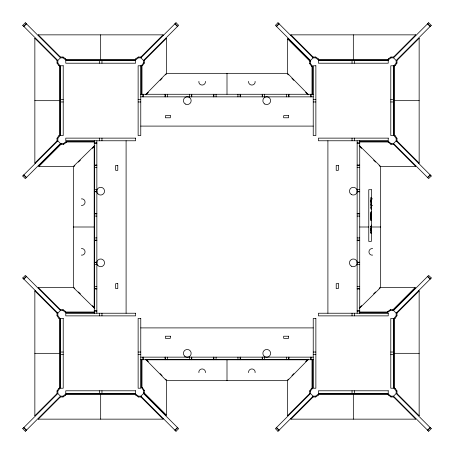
<?xml version="1.0" encoding="UTF-8"?>
<svg xmlns="http://www.w3.org/2000/svg" width="454" height="454" viewBox="0 0 454 454"><rect width="100%" height="100%" fill="white"/><g stroke="black" fill="none" stroke-linecap="round" stroke-linejoin="round"><path stroke-width="0.68" d="M38.272 288.318L38.272 287.507L73.9 287.507L74.899 288.483M38.272 35.662L38.272 34.85L163.071 34.85L163.071 35.662M74.036 166.493L38.834 166.493L38.834 165.682L61.018 143.498L63.605 143.498L66.494 141.183L94.483 141.183M38.272 287.507L60.456 309.69L60.456 310.502L57.845 313.112L57.034 313.112L34.85 290.929L35.662 290.929M38.272 34.85L60.456 57.034L60.456 57.845L57.845 60.456L57.845 63.044L60.161 65.938L60.161 135.411L57.845 138.3L57.845 140.888L60.456 143.498L25.311 178.643L22.745 175.987M38.834 166.493L61.018 144.31L61.018 143.498M94.619 312.817L65.938 312.817L63.044 310.502L63.044 309.69L60.456 309.69M176.033 22.7L140.888 57.845L138.3 57.845L135.405 60.161L65.938 60.161L63.044 57.845L63.044 57.034L60.456 57.034M61.018 144.31L63.605 144.31L63.605 143.498M65.603 312.29L65.603 311.478L63.044 309.69M65.603 59.639L65.603 58.821L63.044 57.034M65.938 312.817L65.603 311.478M65.938 60.161L65.603 58.821M63.605 144.31L66.165 142.522L66.165 141.71M66.165 142.522L66.494 141.183M100.675 419.15L100.675 393.839M100.669 60.161L100.669 34.85M135.405 60.161L135.74 58.821L138.3 57.034L140.888 57.034L163.071 34.85M135.74 59.639L135.74 58.821M138.3 57.845L138.3 57.034M140.888 57.034L140.888 57.845L143.498 60.456L143.498 63.044L141.183 65.938L141.183 94.619M353.331 419.15L353.331 393.839M370.935 226.45L371.434 226.336L370.935 226.336M370.935 220.479L371.434 220.479L371.434 212.035L370.935 212.035M359.517 312.817L387.506 312.817L387.835 311.478L390.395 309.69L392.982 309.69L415.166 287.507L379.964 287.507M387.506 312.817L387.835 311.478M387.835 312.29L390.395 310.502L390.395 309.69M390.395 310.502L392.982 310.502L392.982 309.69M415.166 287.507L415.166 288.318L392.982 310.502M357.145 189.369L359.727 189.369M357.145 165.074L359.727 165.074M357.145 237.947L359.727 237.947M357.145 213.658L359.727 213.658M357.145 286.531L359.727 286.531M357.145 262.236L359.727 262.219M357.145 310.803L359.727 310.803M94.273 165.08L96.855 165.057M94.273 213.658L96.855 213.641M94.273 237.947L96.855 237.93M94.273 262.236L96.855 262.236M94.273 286.531L96.855 286.508M94.273 310.803L96.855 310.803M22.7 277.967L57.845 313.112L57.845 315.7L60.161 318.594L60.161 388.062L57.845 390.956L57.845 393.544L60.456 396.155L63.044 396.155L65.938 393.839L135.411 393.839L138.3 396.155L140.888 396.155L143.498 393.544L178.643 428.69L175.987 431.255M38.272 418.338L38.272 419.15L60.456 396.966L63.044 396.966L65.603 395.179L65.938 393.839M277.967 22.7L313.112 57.845L315.7 57.845L318.589 60.161L388.062 60.161L388.397 58.821L390.956 57.034L393.544 57.034L415.728 34.85L415.728 35.662M388.062 60.161L390.956 57.845L393.544 57.845L428.69 22.7M288.483 379.101L287.507 380.094L287.507 415.728L309.69 393.544L310.502 393.544L313.112 396.155L315.7 396.155L318.594 393.839L388.062 393.839L390.956 396.155L393.544 396.155L396.155 393.544L396.966 393.544L419.15 415.728L418.338 415.728M290.929 418.338L290.929 419.15L313.112 396.966L315.7 396.966L318.26 395.179L318.594 393.839M35.662 38.272L34.85 38.272L34.85 163.071L57.034 140.888L57.034 138.3L58.821 135.74L60.161 135.411M141.183 65.938L142.522 65.603L144.31 63.044L144.31 60.456L166.493 38.272L165.682 38.272M34.85 290.929L34.85 415.728L57.034 393.544L57.034 390.956L58.821 388.397L60.161 388.062M431.3 176.033L396.155 140.888L396.155 138.3L393.839 135.405L393.839 65.938L396.155 63.044L396.155 60.456L431.3 25.311M393.839 65.938L395.179 65.603L396.966 63.044L396.966 60.456L419.15 38.272L418.338 38.272M309.69 393.544L309.69 390.956L311.478 388.397L312.817 388.062L312.817 359.381M277.967 431.3L275.408 428.638L310.502 393.544L310.502 390.956L312.817 388.062M431.3 428.69L396.155 393.544L396.155 390.956L393.839 388.062L393.839 318.589L396.155 315.7L396.155 313.112L431.294 277.973M393.839 318.589L395.179 318.26L396.966 315.7L396.966 313.112L419.15 290.929L418.338 290.929M148.396 92.338L145.95 94.829L145.95 94.256L166.493 73.332L287.507 73.332L308.05 94.256L308.05 94.829L305.604 92.338M160.131 80.381L162.089 78.383M165.517 74.899L166.493 73.9L166.493 38.272M291.911 375.611L293.863 373.619M305.604 361.662L308.05 359.171L308.05 359.744L287.507 380.668L166.493 380.668L145.95 359.744L145.95 359.171L148.396 361.662M22.745 25.362L25.356 22.751M23.648 26.258L26.258 23.648M23.903 26.514L26.514 23.903M22.7 176.033L57.845 140.888L57.034 140.888M22.751 278.018L25.362 275.408L60.456 310.502L63.044 310.502M278.013 22.745L275.402 25.356L310.502 60.456L313.112 57.845L313.112 57.034L290.929 34.85L290.929 35.662M23.648 278.915L26.258 276.304M276.304 26.258L278.915 23.648M23.903 279.17L26.514 276.56M276.56 26.514L279.17 23.903M22.7 428.69L57.845 393.544L57.034 393.544M25.311 431.3L60.456 396.155L60.456 396.966M174.83 430.097L177.44 427.486M427.486 177.44L430.097 174.83M175.085 430.352L177.696 427.742M427.742 177.696L430.352 175.085M431.249 175.982L428.638 178.592L393.544 143.498L390.956 143.498L388.062 141.183L359.381 141.183M431.3 277.967L428.644 275.402L393.544 310.502L396.155 313.112L396.966 313.112M277.973 431.294L313.112 396.155L313.112 396.966M427.486 430.097L430.097 427.486M427.742 430.352L430.352 427.742M428.644 431.249L431.255 428.638M92.338 148.396L94.829 145.95L94.256 145.95L73.332 166.493L73.332 287.507L94.256 308.05L94.829 308.05L92.338 305.604M73.9 166.493L74.899 165.517M78.389 162.089L80.381 160.131M361.662 305.604L359.171 308.05L359.744 308.05L380.668 287.507L380.668 166.493L359.744 145.95L359.171 145.95L361.662 148.396M373.619 293.863L375.611 291.911M379.101 288.483L380.094 287.507M165.057 94.273L165.08 96.855M213.641 94.273L213.658 96.855M237.93 94.273L237.947 96.855M262.236 94.273L262.236 96.855M286.508 94.273L286.531 96.855M310.803 94.273L310.803 96.855M165.074 357.145L165.074 359.727M189.369 357.145L189.369 359.727M213.658 357.145L213.658 359.727M237.947 357.145L237.947 359.727M262.219 357.145L262.236 359.727M286.531 357.145L286.531 359.727M310.803 357.145L310.803 359.727M290.929 34.85L415.728 34.85M287.507 74.036L287.507 38.834L288.318 38.834L310.502 61.018L310.502 63.605L312.817 66.494L312.817 94.483M313.112 57.034L315.7 57.034L318.26 58.821L318.589 60.161M63.044 57.845L60.456 57.845L25.311 22.7M65.938 59.349L135.405 59.349M318.589 59.349L388.062 59.349M34.85 38.272L57.034 60.456L57.845 60.456L22.7 25.311M144.31 60.456L143.498 60.456L178.643 25.311L175.982 22.751M396.966 60.456L396.155 60.456L393.544 57.845L393.544 57.034M287.507 38.834L309.69 61.018L310.502 61.018M57.034 60.456L57.034 63.044L57.845 63.044M143.498 63.044L144.31 63.044M396.155 63.044L396.966 63.044M309.69 61.018L309.69 63.605L310.502 63.605M57.034 63.044L58.821 65.603L59.633 65.603M141.71 65.603L142.522 65.603M394.361 65.603L395.179 65.603M58.821 65.603L60.161 65.938M309.69 63.605L311.478 66.165L312.29 66.165M311.478 66.165L312.817 66.494M140.768 94.273L313.232 94.273M140.768 96.855L313.232 96.855M60.575 99.381L63.214 99.381M138.13 99.381L140.768 99.381M313.232 99.381L315.87 99.381M390.786 99.381L393.425 99.381M60.161 100.675L34.85 100.675M393.839 100.669L419.15 100.669M60.575 101.963L63.214 101.963M138.13 101.963L140.768 101.963M313.232 101.963L315.87 101.963M390.786 101.963L393.425 101.963M140.768 126.099L313.232 126.099M393.839 135.405L395.179 135.74L396.966 138.3L396.966 140.888L419.15 163.071L418.338 163.071M58.821 135.74L59.633 135.74M394.361 135.74L395.179 135.74M57.034 138.3L57.845 138.3M396.155 138.3L396.966 138.3M396.966 140.888L396.155 140.888L393.544 143.498L393.544 144.31L415.728 166.493L415.728 165.682M66.494 141.994L94.483 141.994M359.381 141.994L388.062 141.994L390.956 144.31L393.544 144.31M94.273 142.953L96.855 142.953M357.145 142.953L359.727 142.953M94.273 143.197L96.855 143.197M357.145 143.197L359.727 143.197M34.85 163.071L35.662 163.071M94.273 165.301L96.855 165.301M357.145 165.301L359.727 165.301M415.728 166.493L380.094 166.493L379.101 165.517M94.273 167.486L96.855 167.486M357.145 167.486L359.727 167.486M94.273 191.537L96.855 191.537M357.145 191.537L359.727 191.537M94.273 191.781L96.855 191.781M357.145 191.781L359.727 191.781M370.935 197.501L371.434 197.45L371.434 200.889M370.935 197.603L371.434 197.603L371.434 198.25L370.935 198.25M370.935 198.614L371.434 198.614L370.935 198.92M370.935 199.034L371.434 199.034L371.434 208.517L370.935 208.517M370.935 199.777L371.434 199.777M370.935 199.879L371.434 199.828M370.935 199.981L371.434 199.981M370.935 200.032L371.434 200.032M370.935 200.237L371.434 200.237M370.935 200.435L371.434 200.435M370.935 200.515L371.434 200.515M370.935 200.64L371.434 200.64M370.935 200.889L371.434 200.844M370.935 201.349L371.434 201.349L371.434 204.482L370.935 204.482M370.935 201.44L371.434 201.44M370.935 201.525L371.434 201.497M370.935 201.752L371.434 201.752M370.935 201.803L371.434 201.803M370.935 201.877L371.434 201.905M370.935 202.007L371.434 202.007M370.935 202.206L371.434 202.206M370.935 202.586L371.434 202.586M370.935 202.802L371.434 202.802M370.935 203.216L371.434 203.216M370.935 203.625L371.434 203.585M370.935 203.863L371.434 203.914M370.935 204.13L371.434 204.13L370.935 204.204M371.434 204.788L370.935 204.788L371.434 204.811L371.434 207.166L370.935 207.103M370.935 204.975L371.434 204.941M370.935 205.35L371.434 205.35M370.935 205.951L371.434 205.951M370.935 206.303L371.434 206.303M370.935 206.911L371.434 206.911M370.935 207.313L371.434 207.313L371.434 209.039L370.935 209.039M370.935 207.711L371.434 207.711M370.935 207.875L371.434 207.875M370.935 208.238L371.434 208.238M370.935 212.12L371.434 212.12M370.935 212.222L371.434 212.222M370.935 212.302L371.434 212.302M370.935 212.625L371.434 212.625M370.935 213.312L371.434 213.312M370.935 213.363L371.434 213.386M370.935 213.437L371.434 213.476M371.434 213.584L370.935 213.584L371.434 213.692M94.273 213.885L96.855 213.885M357.145 213.885L359.727 213.885M370.935 213.993L371.434 214.044M370.935 214.146L371.434 214.146M370.935 214.197L371.434 214.197M370.935 214.299L371.434 214.299M370.935 214.436L371.434 214.436M370.935 214.498L371.434 214.498M370.935 215.054L371.434 215.054M371.434 215.156L370.935 215.207L371.434 215.258M370.935 215.463L371.434 215.463M370.935 215.61L371.434 215.61M370.935 215.712L371.434 215.763L370.935 215.866M370.935 215.968L371.434 215.968M94.273 216.07L96.855 216.07M357.145 216.07L359.727 216.07M370.935 216.121L371.434 216.121L370.935 216.218M370.935 216.308L371.434 216.308M370.935 216.547L371.434 216.547M370.935 216.825L371.434 216.825M370.935 216.978L371.434 216.916M370.935 217.131L371.434 217.131M370.935 217.284L371.434 217.284M370.935 217.381L371.434 217.381M370.935 217.738L371.434 217.738M370.935 217.937L371.434 217.937M370.935 218.016L371.434 218.016M370.935 218.346L371.434 218.346M370.935 218.544L371.434 218.544M370.935 218.646L371.434 218.663M370.935 218.811L371.434 218.811M370.935 219.055L371.434 219.055M370.935 219.333L371.434 219.356M370.935 219.407L371.434 219.407M370.935 219.662L371.434 219.662M370.935 219.94L371.434 219.94M370.935 220.065L371.434 220.065M370.935 220.315L371.434 220.315M370.935 225.984L371.434 225.984L371.434 225.15L371.434 232.408L370.935 232.408M370.935 226.739L371.434 226.739M370.935 226.869L371.434 226.869L371.434 232.658L370.935 232.658M73.332 227L94.256 227M359.744 227L368.807 227M370.901 227L380.668 227M370.935 227.045L371.434 227.045M370.935 227.25L371.434 227.25M370.935 227.562L371.434 227.562M370.935 228.209L371.434 228.249M370.935 228.311L371.434 228.334L370.935 228.362M370.935 228.51L371.434 228.464M370.935 228.663L371.434 228.663M370.935 228.765L371.434 228.816M370.935 228.918L371.434 228.918M370.935 229.02L371.434 229.02M370.935 229.066L371.434 229.066M370.935 229.117L371.434 229.202L370.935 229.219M370.935 229.372L371.434 229.372M370.935 229.474L371.434 229.474M370.935 229.576L371.434 229.576M370.935 229.775L371.434 229.775M370.935 229.928L371.434 229.928M370.935 229.979L371.434 229.979M370.935 230.133L371.434 230.082M370.935 230.235L371.434 230.184M370.935 230.513L371.434 230.513M370.935 230.791L371.434 230.791M370.935 230.836L371.434 230.836M370.935 231.092L371.434 231.092M370.935 231.245L371.434 231.245M370.935 231.37L371.434 231.37M370.935 231.597L371.434 231.597M370.935 232.306L371.434 232.306M370.935 232.459L371.434 232.471M370.935 232.561L371.434 232.561L371.434 233.447L370.935 233.447M370.935 233.316L371.434 233.316M94.273 240.115L96.855 240.115M357.145 240.115L359.727 240.115M94.273 240.359L96.855 240.359M357.145 240.359L359.727 240.359M94.273 262.463L96.855 262.463M357.145 262.463L359.727 262.463M94.273 264.648L96.855 264.648M357.145 264.648L359.727 264.648M94.273 288.699L96.855 288.699M357.145 288.699L359.727 288.699M94.273 288.937L96.855 288.937M357.145 288.937L359.727 288.937M94.273 311.041L96.855 311.041M357.145 311.041L359.727 311.041M65.938 312.006L94.619 312.006M359.517 312.006L387.506 312.006M57.034 313.112L57.034 315.7L57.845 315.7M396.155 315.7L396.966 315.7M57.034 315.7L58.821 318.26L59.639 318.26M394.367 318.26L395.179 318.26M58.821 318.26L60.161 318.594M140.768 327.901L313.232 327.901M60.575 352.037L63.214 352.037M138.13 352.037L140.768 352.037M313.232 352.037L315.87 352.037M390.786 352.037L393.425 352.037M34.85 353.331L60.161 353.331M393.839 353.326L419.15 353.326M60.575 354.619L63.214 354.619M138.13 354.619L140.768 354.619M313.232 354.619L315.87 354.619M390.786 354.619L393.425 354.619M140.768 357.145L313.232 357.145M140.768 359.727L313.232 359.727M145.95 359.744L308.05 359.744M141.183 359.517L141.183 387.506L142.522 387.835L144.31 390.395L144.31 392.982L166.493 415.166L166.493 379.964M141.183 387.506L142.522 387.835M393.839 388.062L395.179 388.397L396.966 390.956L396.966 393.544M58.821 388.397L59.639 388.397M311.478 388.397L312.29 388.397M394.367 388.397L395.179 388.397M141.71 387.835L143.498 390.395L144.31 390.395M57.034 390.956L57.845 390.956M309.69 390.956L310.502 390.956M396.155 390.956L396.966 390.956M143.498 390.395L143.498 392.982L144.31 392.982M65.938 394.651L135.411 394.651L138.3 396.966L140.888 396.966L163.071 419.15L38.272 419.15M318.594 394.651L388.062 394.651L390.956 396.966L393.544 396.966L415.728 419.15L290.929 419.15M166.493 415.166L165.682 415.166L143.498 392.982M34.85 415.728L35.662 415.728M287.507 415.728L288.318 415.728M189.369 94.273L189.369 96.855M373.619 160.131L375.611 162.089M78.389 291.911L80.381 293.863M428.638 22.745L431.249 25.356M427.742 23.648L430.352 26.258M427.486 23.903L430.097 26.514M175.085 23.648L177.696 26.258M427.742 276.304L430.352 278.915M174.83 23.903L177.44 26.514M427.486 276.56L430.097 279.17M428.69 431.3L393.544 396.155L393.544 396.966M23.903 174.83L26.514 177.44M276.56 427.486L279.17 430.097M23.648 175.085L26.258 177.696M276.304 427.742L278.915 430.352M176.033 431.3L140.888 396.155L140.888 396.966M23.903 427.486L26.514 430.097M23.648 427.742L26.258 430.352M22.751 428.644L25.362 431.255M287.507 73.9L288.483 74.899M291.911 78.383L293.863 80.381M160.131 373.619L162.089 375.611M165.517 379.101L166.493 380.094M96.855 189.369L94.273 189.369M419.15 38.272L419.15 163.071M419.15 290.929L419.15 415.728M415.728 418.338L415.728 419.15M394.651 65.938L394.651 135.405M394.651 318.589L394.651 388.062M390.956 57.034L390.956 57.845M390.956 143.498L390.956 144.31M390.956 396.155L390.956 396.966M388.397 58.821L388.397 59.633M388.397 141.71L388.397 142.522M388.397 394.361L388.397 395.179M388.062 141.183L388.062 141.994M388.062 393.839L388.062 394.651M371.434 212.035L371.434 220.479M359.727 140.768L359.727 313.232M357.145 140.768L357.145 313.232M354.619 60.575L354.619 63.214M354.619 138.13L354.619 140.768M354.619 313.232L354.619 315.87M354.619 390.786L354.619 393.425M353.326 34.85L353.326 60.161M352.037 60.575L352.037 63.214M352.037 138.13L352.037 140.768M352.037 313.232L352.037 315.87M352.037 390.786L352.037 393.425M327.901 140.768L327.901 313.232M318.26 58.821L318.26 59.633M318.26 394.361L318.26 395.179M315.7 57.034L315.7 57.845M315.7 396.155L315.7 396.966M312.006 66.494L312.006 94.483M312.006 359.381L312.006 388.062M311.041 94.273L311.041 96.855M311.041 357.145L311.041 359.727M288.937 94.273L288.937 96.855M288.937 357.145L288.937 359.727M288.699 94.273L288.699 96.855M288.699 357.145L288.699 359.727M264.648 94.273L264.648 96.855M264.648 357.145L264.648 359.727M262.463 94.273L262.463 96.855M262.463 357.145L262.463 359.727M240.359 94.273L240.359 96.855M240.359 357.145L240.359 359.727M240.115 94.273L240.115 96.855M240.115 357.145L240.115 359.727M227 73.332L227 94.256M227 359.744L227 380.668M216.07 94.273L216.07 96.855M216.07 357.145L216.07 359.727M213.885 94.273L213.885 96.855M213.885 357.145L213.885 359.727M191.781 94.273L191.781 96.855M191.781 357.145L191.781 359.727M191.537 94.273L191.537 96.855M191.537 357.145L191.537 359.727M167.486 94.273L167.486 96.855M167.486 357.145L167.486 359.727M165.301 94.273L165.301 96.855M165.301 357.145L165.301 359.727M163.071 418.338L163.071 419.15M143.197 94.273L143.197 96.855M143.197 357.145L143.197 359.727M142.953 94.273L142.953 96.855M142.953 357.145L142.953 359.727M141.994 65.938L141.994 94.619M141.994 359.517L141.994 387.506M138.3 396.155L138.3 396.966M135.74 394.367L135.74 395.179M135.411 393.839L135.411 394.651M126.099 140.768L126.099 313.232M101.963 60.575L101.963 63.214M101.963 138.13L101.963 140.768M101.963 313.232L101.963 315.87M101.963 390.786L101.963 393.425M99.381 60.575L99.381 63.214M99.381 138.13L99.381 140.768M99.381 313.232L99.381 315.87M99.381 390.786L99.381 393.425M96.855 140.768L96.855 313.232M94.273 140.768L94.273 313.232M94.256 145.95L94.256 308.05M65.603 394.367L65.603 395.179M63.044 396.155L63.044 396.966M59.349 65.938L59.349 135.411M59.349 318.594L59.349 388.062M248.633 372.638A3.286 3.127 0 0 1 251.868 368.949A3.286 3.127 0 0 1 255.097 372.638M198.903 372.638A3.286 3.127 0 0 1 202.132 368.949A3.286 3.127 0 0 1 205.361 372.638M81.362 248.633A3.286 3.127 -90 0 1 85.051 251.868A3.286 3.127 -90 0 1 81.362 255.097M81.362 198.903A3.286 3.127 -90 0 1 85.051 202.132A3.286 3.127 -90 0 1 81.362 205.361M255.097 81.362A3.286 3.127 0 0 1 251.868 85.051A3.286 3.127 0 0 1 248.633 81.362M205.361 81.362A3.286 3.127 0 0 1 202.132 85.051A3.286 3.127 0 0 1 198.903 81.362M372.638 255.097A3.286 3.127 90 0 1 368.949 251.868A3.286 3.127 90 0 1 372.638 248.633M371.73 198.869A3.286 3.127 90 0 1 372.638 198.903M372.638 205.361A3.286 3.127 90 0 1 371.73 205.395M135.57 60.575L65.773 60.575L65.773 63.214L135.57 63.214L135.57 60.575M388.227 60.575L318.43 60.575L318.43 63.214L388.227 63.214L388.227 60.575M63.214 65.773L60.575 65.773L60.575 135.57L63.214 135.57L63.214 65.773M140.768 65.773L138.13 65.773L138.13 135.57L140.768 135.57L140.768 65.773M315.87 65.773L313.232 65.773L313.232 135.57L315.87 135.57L315.87 65.773M393.425 65.773L390.786 65.773L390.786 135.57L393.425 135.57L393.425 65.773M170.329 115.657L165.404 115.657L165.404 117.779L170.329 117.779L170.329 115.657M288.591 115.657L283.671 115.657L283.671 117.779L288.591 117.779L288.591 115.657M135.57 138.13L65.773 138.13L65.773 140.768L135.57 140.768L135.57 138.13M388.227 138.13L318.43 138.13L318.43 140.768L388.227 140.768L388.227 138.13M117.779 165.404L115.657 165.404L115.657 170.329L117.779 170.329L117.779 165.404M338.338 165.404L336.215 165.404L336.215 170.329L338.338 170.329L338.338 165.404M371.361 189.704L368.773 189.704L368.773 241.409L371.361 241.409L371.361 189.704M371.434 205.548L370.935 205.548L371.434 205.594M371.434 217.574L370.935 217.574L371.434 217.585M117.779 283.671L115.657 283.671L115.657 288.591L117.779 288.591L117.779 283.671M338.338 283.671L336.215 283.671L336.215 288.591L338.338 288.591L338.338 283.671M135.57 313.232L65.773 313.232L65.773 315.87L135.57 315.87L135.57 313.232M388.227 313.232L318.43 313.232L318.43 315.87L388.227 315.87L388.227 313.232M63.214 318.43L60.575 318.43L60.575 388.227L63.214 388.227L63.214 318.43M140.768 318.43L138.13 318.43L138.13 388.227L140.768 388.227L140.768 318.43M315.87 318.43L313.232 318.43L313.232 388.227L315.87 388.227L315.87 318.43M393.425 318.43L390.786 318.43L390.786 388.227L393.425 388.227L393.425 318.43M170.329 336.221L165.404 336.221L165.404 338.338L170.329 338.338L170.329 336.221M288.591 336.221L283.671 336.221L283.671 338.338L288.591 338.338L288.591 336.221M135.57 390.786L65.773 390.786L65.773 393.425L135.57 393.425L135.57 390.786M388.227 390.786L318.43 390.786L318.43 393.425L388.227 393.425L388.227 390.786M351.379 266.209A3.876 3.876 0 0 0 357.207 262.872A3.876 3.876 0 0 0 351.402 259.495A3.876 3.876 0 0 0 351.379 266.209M351.379 194.516A3.876 3.876 0 0 0 357.207 191.179A3.876 3.876 0 0 0 351.402 187.803A3.876 3.876 0 0 0 351.379 194.516M264.784 104.023A3.876 3.876 0 0 0 270.612 100.686A3.876 3.876 0 0 0 264.813 97.304A3.876 3.876 0 0 0 264.784 104.023M185.34 104.023A3.876 3.876 0 0 0 191.168 100.686A3.876 3.876 0 0 0 185.363 97.304A3.876 3.876 0 0 0 185.34 104.023M264.007 356.078A3.876 3.876 0 0 0 270.488 354.319A3.876 3.876 0 0 0 265.721 349.586A3.876 3.876 0 0 0 264.007 356.078M184.557 356.078A3.876 3.876 0 0 0 191.038 354.319A3.876 3.876 0 0 0 186.271 349.586A3.876 3.876 0 0 0 184.557 356.078M97.939 265.613A3.876 3.876 0 0 0 104.42 263.848A3.876 3.876 0 0 0 99.653 259.115A3.876 3.876 0 0 0 97.939 265.613M97.939 193.92A3.876 3.876 0 0 0 104.42 192.156A3.876 3.876 0 0 0 99.653 187.423A3.876 3.876 0 0 0 97.939 193.92"/></g></svg>
